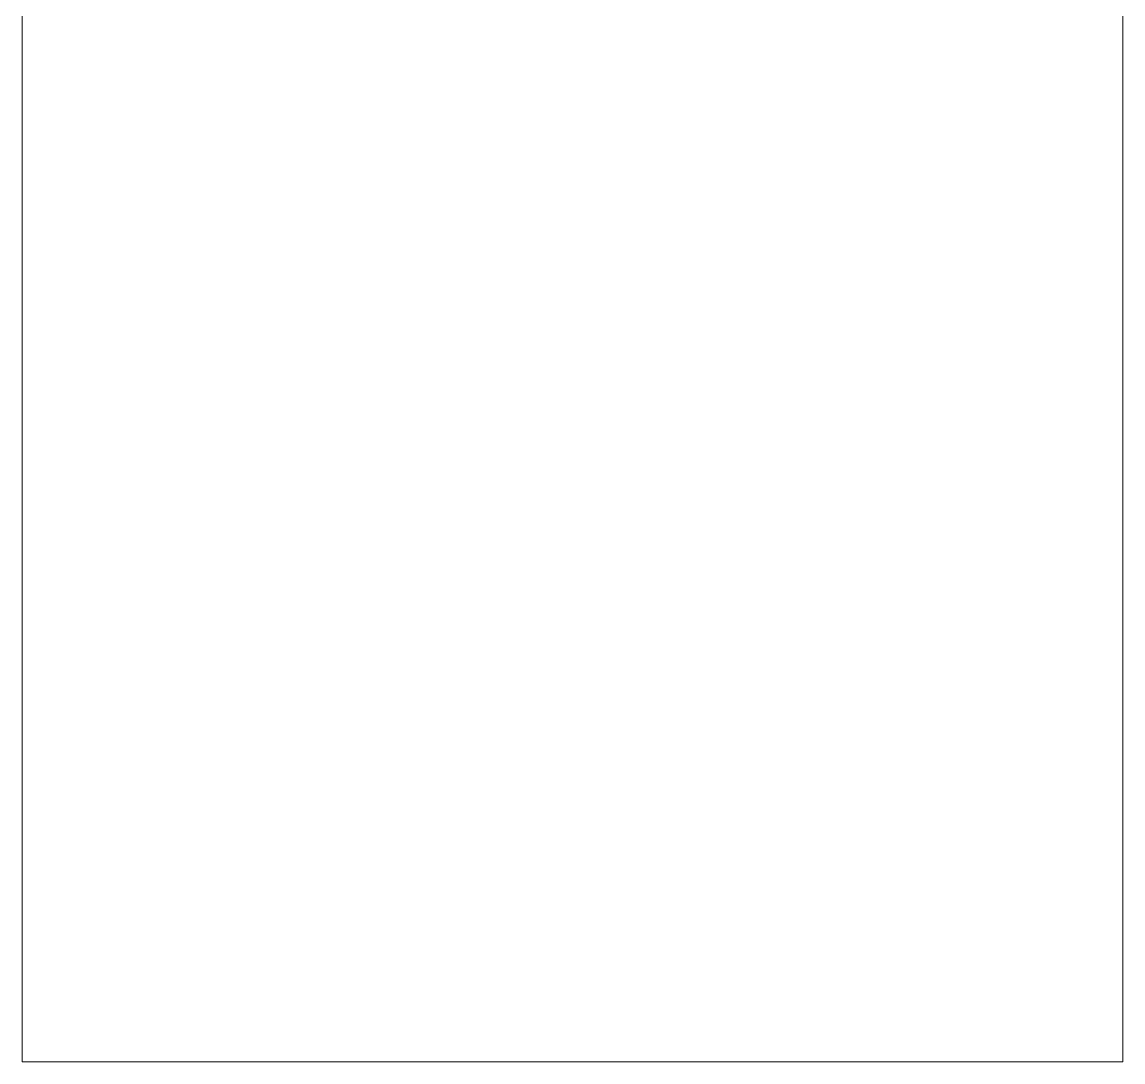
# Model space of a CAD drawing. Header units: millimetres. Extents: x 1534 to 1808, y -407 to 47.
# Drawn here: x 1533.9 to 1773.9, y -406.8 to -180 of the extents above; entities that cross this region are included whole.
import ezdxf

# ---------------------------------------------------------------- set-up
doc = ezdxf.new("R2010")
doc.units = ezdxf.units.MM
doc.header["$MEASUREMENT"] = 0
doc.layers.add('Layer 1', color=7, linetype='Continuous', lineweight=0)

msp = doc.modelspace()

# ---------------------------------------------------------------- linework, layer by layer
at = {"layer": 'Layer 1'}
msp.add_open_spline([(1773.81, -22.18), (1773.81, -22.18), (1773.81, -12.21), (1773.81, -12.21), (1773.81, 1.05), (1763.07, 11.79), (1749.81, 11.79), (1740.16, 11.79), (1731.85, 6.09), (1728.04, -2.12), (1727.52, -3.24), (1725.84, -2.86), (1725.84, -1.63), (1725.84, -1.63), (1725.84, 1.9), (1725.84, 1.9), (1725.84, 15.16), (1715.09, 25.9), (1701.84, 25.9), (1692.19, 25.9), (1683.87, 20.21), (1680.06, 11.99), (1679.54, 10.87), (1677.86, 11.25), (1677.86, 12.49), (1677.86, 12.49), (1677.86, 12.49), (1677.86, 12.49), (1677.86, 25.74), (1667.11, 36.49), (1653.86, 36.49), (1640.6, 36.49), (1629.86, 25.74), (1629.86, 12.49), (1629.86, 12.49), (1629.86, 12.49), (1629.86, 12.49), (1629.86, 11.25), (1628.18, 10.87), (1627.66, 11.99), (1623.85, 20.21), (1615.53, 25.9), (1605.88, 25.9), (1592.63, 25.9), (1581.88, 15.16), (1581.88, 1.9), (1581.88, 1.9), (1581.88, -1.63), (1581.88, -1.63), (1581.88, -2.86), (1580.2, -3.24), (1579.68, -2.12), (1575.87, 6.09), (1567.55, 11.79), (1557.9, 11.79), (1544.65, 11.79), (1533.9, 1.05), (1533.9, -12.21), (1533.9, -12.21), (1533.9, -22.18), (1533.9, -22.18), (1533.9, -22.18), (1533.9, -48.01), (1533.9, -48.01), (1533.9, -48.01), (1533.9, -406.82), (1533.9, -406.82), (1533.9, -406.82), (1773.9, -406.82), (1773.9, -406.82), (1773.9, -406.82), (1773.9, -22.18), (1773.9, -22.18), (1773.9, -22.18), (1773.81, -22.18), (1773.81, -22.18)], degree=3, knots=[0, 0, 0, 0, 1, 1, 1, 2, 2, 2, 3, 3, 3, 4, 4, 4, 5, 5, 5, 6, 6, 6, 7, 7, 7, 8, 8, 8, 9, 9, 9, 10, 10, 10, 11, 11, 11, 12, 12, 12, 13, 13, 13, 14, 14, 14, 15, 15, 15, 16, 16, 16, 17, 17, 17, 18, 18, 18, 19, 19, 19, 20, 20, 20, 21, 21, 21, 22, 22, 22, 23, 23, 23, 24, 24, 24, 25, 25, 25, 25], dxfattribs=at)

doc.saveas('drawing.dxf')
